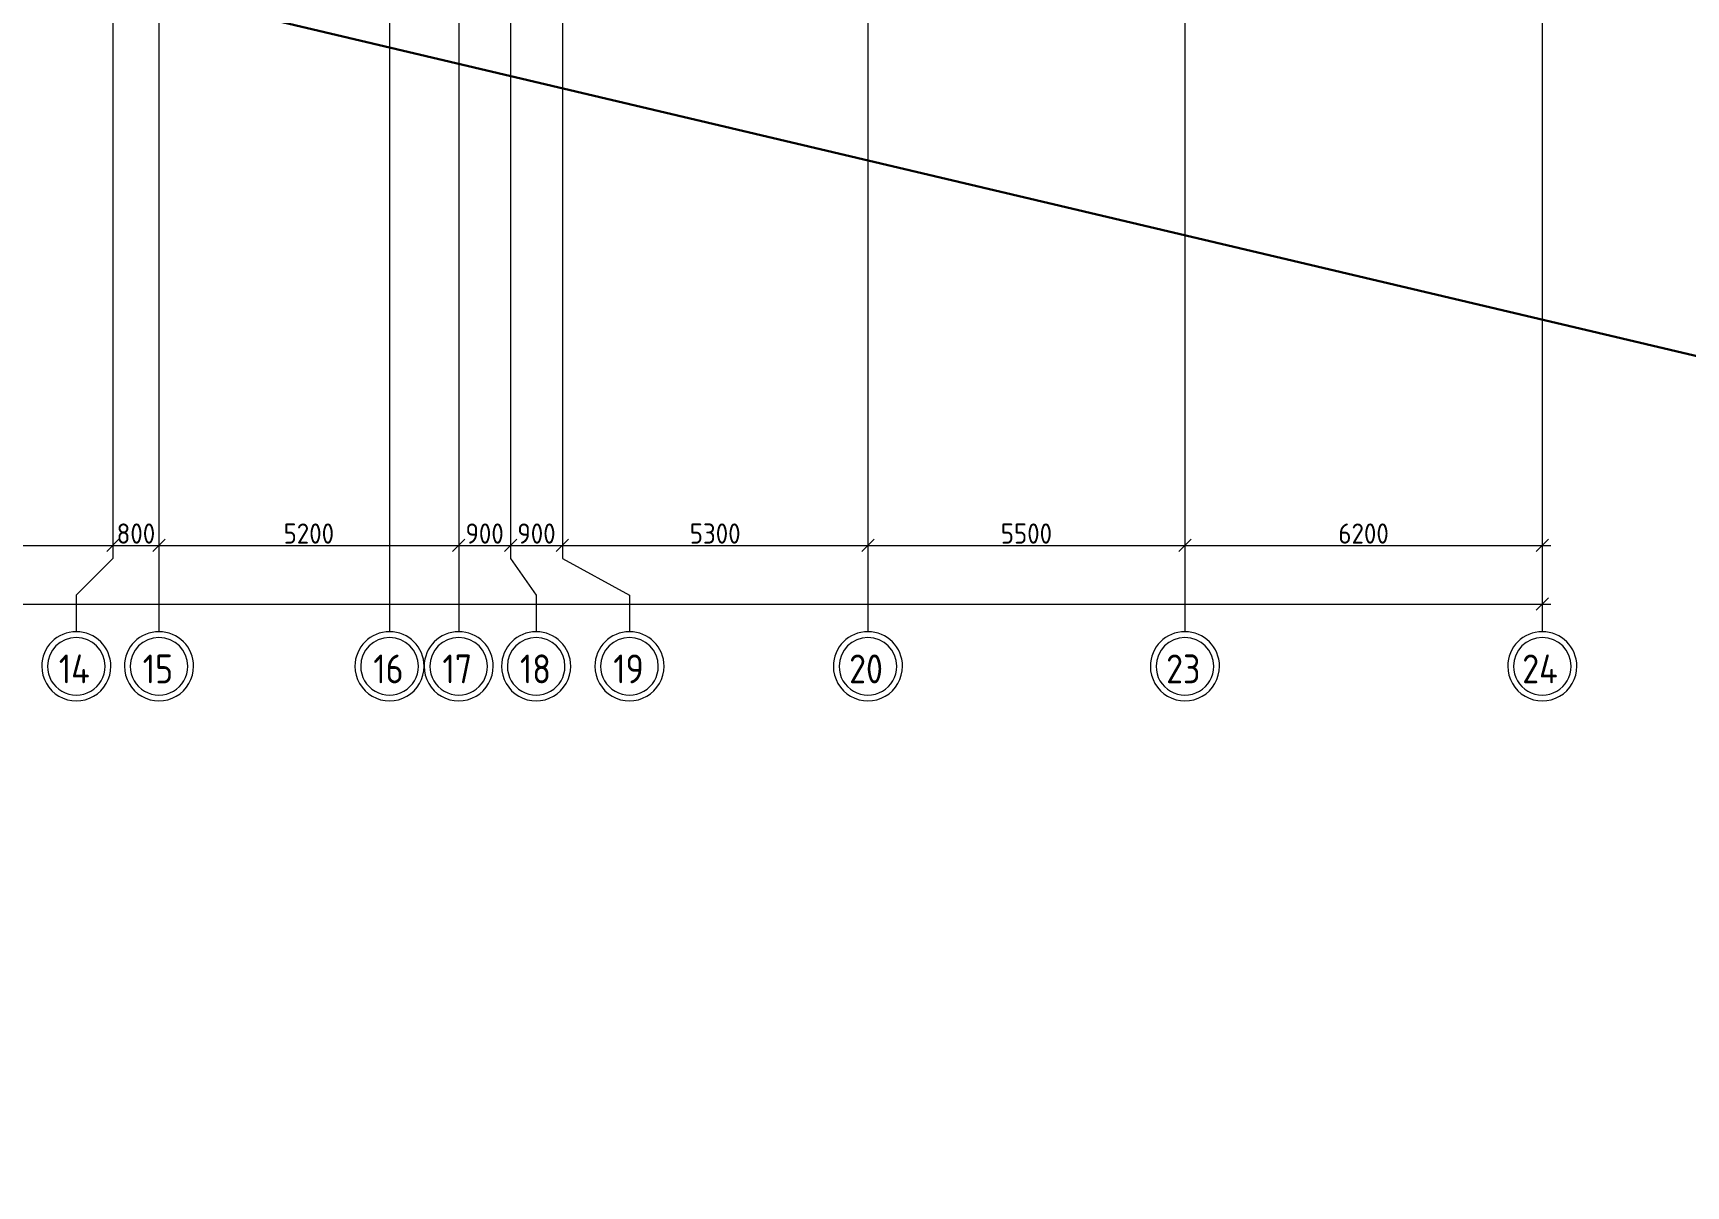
# Model space of a CAD drawing. Header units: millimetres. Extents: x -695119 to 412940, y -249585 to 622758.
# Drawn here: x 99296 to 127974, y 494019 to 514016 of the extents above; entities that cross this region are included whole.
import ezdxf

# ---------------------------------------------------------------- set-up
doc = ezdxf.new("R2010")
doc.units = ezdxf.units.MM
doc.linetypes.add('ADSK_Линия сетки', pattern=[25, 20, -2.5, 0, -2.5])
for name, color, linetype, lineweight in [('_Схема', 5, 'Continuous', 30), ('Оси', 252, 'Continuous', 9), ('Размеры', 7, 'Continuous', 9)]:
    doc.layers.add(name, color=color, linetype=linetype, lineweight=lineweight)
doc.styles.add('GOST Common', font='', dxfattribs={"width": 0.9, "height": 500})
doc.styles.add('ISOCPEUR', font='isocpeur.ttf', dxfattribs={"width": 0.9, "height": 350})
doc.styles.get('GOST Common').set_extended_font_data('GOST type B')
doc.dimstyles.new('ADSK_Основной_3_5_мм', dxfattribs={"dimscale": 304.8, "dimtxt": 348.593412, "dimasz": 0.695866, "dimexe": 0.492126, "dimexo": 0.492126, "dimgap": 0.098425, "dimtad": 1, "dimdec": 0, "dimdsep": 46, "dimtxsty": 'ISOCPEUR', "dimblk1": 'OBLIQUE', "dimblk2": 'OBLIQUE', "dimsah": 1, "dimcen": 0.09, "dimdle": 0.492126, "dimazin": 0, "dimtfac": 1, "dimtdec": 4, "dimtix": 1, "dimtmove": 0, "dimatfit": 3, "dimfxl": 1, "dimtvp": 1, "dimtolj": 1, "dimtzin": 0, "dimlwd": 18, "dimlwe": 18, "dimarcsym": 2})

# ---------------------------------------------------------------- blocks, each defined once
blk = doc.blocks.new('Ось сетки - Круг_Ø12 мм 2-461932-План 2 этажа смеж')
at = {"layer": 'Оси', "lineweight": 20}
for radius, start, end in [(6, 360, 180), (5, 360, 180), (6, 180, 360), (5, 180, 360)]:
    blk.add_arc((0, 0), radius, start, end, dxfattribs=at)
blk = doc.blocks.new('_Oblique')
at = {"color": 0, "linetype": 'ByBlock', "lineweight": -2}
blk.add_line((-0.5, -0.5), (0.5, 0.5), dxfattribs=at)
blk = doc.blocks.new('*D936')
at = {"layer": 'Defpoints', "color": 0, "transparency": 16777216}
for p in [(57881, 504212), (125481, 504212), (125481, 504112)]:
    blk.add_point(p, dxfattribs=at)
at = {"layer": 'Размеры', "color": 0, "lineweight": 18, "transparency": 16777216}
for p, q in [((57731, 504112), (125631, 504112)), ((57881, 504062), (57881, 503962)), ((125481, 504062), (125481, 503962))]:
    blk.add_line(p, q, dxfattribs=at)
at = {"layer": 'Размеры', "color": 0, "lineweight": 18, "transparency": 16777216, "xscale": 212.1, "yscale": 212.1, "zscale": 212.1, "rotation": 180}
blk.add_blockref('_Oblique', (57881, 504112), dxfattribs=at)
at = {"layer": 'Размеры', "color": 0, "lineweight": 18, "transparency": 16777216, "xscale": 212.1, "yscale": 212.1, "zscale": 212.1}
blk.add_blockref('_Oblique', (125481, 504112), dxfattribs=at)
at = {"layer": 'Размеры', "color": 0, "lineweight": 20, "transparency": 16777216, "insert": (91681, 504317), "char_height": 350, "width": 1324.48, "attachment_point": 5, "style": 'ISOCPEUR'}
blk.add_mtext('\\A1;67600', dxfattribs=at)
blk = doc.blocks.new('*D947')
at = {"layer": 'Defpoints', "color": 0, "transparency": 16777216}
for p in [(94731, 505230), (100681, 505230), (100681, 505130)]:
    blk.add_point(p, dxfattribs=at)
at = {"layer": 'Размеры', "color": 0, "lineweight": 18, "transparency": 16777216}
for p, q in [((94581, 505130), (100831, 505130)), ((94731, 505080), (94731, 504980)), ((100681, 505080), (100681, 504980))]:
    blk.add_line(p, q, dxfattribs=at)
at = {"layer": 'Размеры', "color": 0, "lineweight": 18, "transparency": 16777216, "xscale": 212.1, "yscale": 212.1, "zscale": 212.1, "rotation": 180}
blk.add_blockref('_Oblique', (94731, 505130), dxfattribs=at)
at = {"layer": 'Размеры', "color": 0, "lineweight": 18, "transparency": 16777216, "xscale": 212.1, "yscale": 212.1, "zscale": 212.1}
blk.add_blockref('_Oblique', (100681, 505130), dxfattribs=at)
at = {"layer": 'Размеры', "color": 0, "lineweight": 20, "transparency": 16777216, "insert": (97706, 505335), "char_height": 350, "width": 1059.58, "attachment_point": 5, "style": 'ISOCPEUR'}
blk.add_mtext('\\A1;5950', dxfattribs=at)
blk = doc.blocks.new('*D948')
at = {"layer": 'Defpoints', "color": 0, "transparency": 16777216}
for p in [(100681, 505230), (101481, 505230), (101481, 505130)]:
    blk.add_point(p, dxfattribs=at)
at = {"layer": 'Размеры', "color": 0, "lineweight": 18, "transparency": 16777216}
for p, q in [((100531, 505130), (101631, 505130)), ((100681, 505080), (100681, 504980)), ((101481, 505080), (101481, 504980))]:
    blk.add_line(p, q, dxfattribs=at)
at = {"layer": 'Размеры', "color": 0, "lineweight": 18, "transparency": 16777216, "xscale": 212.1, "yscale": 212.1, "zscale": 212.1, "rotation": 180}
blk.add_blockref('_Oblique', (100681, 505130), dxfattribs=at)
at = {"layer": 'Размеры', "color": 0, "lineweight": 18, "transparency": 16777216, "xscale": 212.1, "yscale": 212.1, "zscale": 212.1}
blk.add_blockref('_Oblique', (101481, 505130), dxfattribs=at)
at = {"layer": 'Размеры', "color": 0, "lineweight": 20, "transparency": 16777216, "insert": (101081, 505335), "char_height": 350, "width": 794.69, "attachment_point": 5, "style": 'ISOCPEUR'}
blk.add_mtext('\\A1;800', dxfattribs=at)
blk = doc.blocks.new('*D949')
at = {"layer": 'Defpoints', "color": 0, "transparency": 16777216}
for p in [(101481, 505230), (106681, 505230), (106681, 505130)]:
    blk.add_point(p, dxfattribs=at)
at = {"layer": 'Размеры', "color": 0, "lineweight": 18, "transparency": 16777216}
for p, q in [((101331, 505130), (106831, 505130)), ((101481, 505080), (101481, 504980)), ((106681, 505080), (106681, 504980))]:
    blk.add_line(p, q, dxfattribs=at)
at = {"layer": 'Размеры', "color": 0, "lineweight": 18, "transparency": 16777216, "xscale": 212.1, "yscale": 212.1, "zscale": 212.1, "rotation": 180}
blk.add_blockref('_Oblique', (101481, 505130), dxfattribs=at)
at = {"layer": 'Размеры', "color": 0, "lineweight": 18, "transparency": 16777216, "xscale": 212.1, "yscale": 212.1, "zscale": 212.1}
blk.add_blockref('_Oblique', (106681, 505130), dxfattribs=at)
at = {"layer": 'Размеры', "color": 0, "lineweight": 20, "transparency": 16777216, "insert": (104081, 505335), "char_height": 350, "width": 1059.58, "attachment_point": 5, "style": 'ISOCPEUR'}
blk.add_mtext('\\A1;5200', dxfattribs=at)
blk = doc.blocks.new('*D950')
at = {"layer": 'Defpoints', "color": 0, "transparency": 16777216}
for p in [(106681, 505230), (107581, 505230), (107581, 505130)]:
    blk.add_point(p, dxfattribs=at)
at = {"layer": 'Размеры', "color": 0, "lineweight": 18, "transparency": 16777216}
for p, q in [((106531, 505130), (107731, 505130)), ((106681, 505080), (106681, 504980)), ((107581, 505080), (107581, 504980))]:
    blk.add_line(p, q, dxfattribs=at)
at = {"layer": 'Размеры', "color": 0, "lineweight": 18, "transparency": 16777216, "xscale": 212.1, "yscale": 212.1, "zscale": 212.1, "rotation": 180}
blk.add_blockref('_Oblique', (106681, 505130), dxfattribs=at)
at = {"layer": 'Размеры', "color": 0, "lineweight": 18, "transparency": 16777216, "xscale": 212.1, "yscale": 212.1, "zscale": 212.1}
blk.add_blockref('_Oblique', (107581, 505130), dxfattribs=at)
at = {"layer": 'Размеры', "color": 0, "lineweight": 20, "transparency": 16777216, "insert": (107131, 505335), "char_height": 350, "width": 794.69, "attachment_point": 5, "style": 'ISOCPEUR'}
blk.add_mtext('\\A1;900', dxfattribs=at)
blk = doc.blocks.new('*D951')
at = {"layer": 'Defpoints', "color": 0, "transparency": 16777216}
for p in [(107581, 505230), (108481, 505230), (108481, 505130)]:
    blk.add_point(p, dxfattribs=at)
at = {"layer": 'Размеры', "color": 0, "lineweight": 18, "transparency": 16777216}
for p, q in [((107431, 505130), (108631, 505130)), ((107581, 505080), (107581, 504980)), ((108481, 505080), (108481, 504980))]:
    blk.add_line(p, q, dxfattribs=at)
at = {"layer": 'Размеры', "color": 0, "lineweight": 18, "transparency": 16777216, "xscale": 212.1, "yscale": 212.1, "zscale": 212.1, "rotation": 180}
blk.add_blockref('_Oblique', (107581, 505130), dxfattribs=at)
at = {"layer": 'Размеры', "color": 0, "lineweight": 18, "transparency": 16777216, "xscale": 212.1, "yscale": 212.1, "zscale": 212.1}
blk.add_blockref('_Oblique', (108481, 505130), dxfattribs=at)
at = {"layer": 'Размеры', "color": 0, "lineweight": 20, "transparency": 16777216, "insert": (108031, 505335), "char_height": 350, "width": 794.69, "attachment_point": 5, "style": 'ISOCPEUR'}
blk.add_mtext('\\A1;900', dxfattribs=at)
blk = doc.blocks.new('*D952')
at = {"layer": 'Defpoints', "color": 0, "transparency": 16777216}
for p in [(108481, 505230), (113781, 505230), (113781, 505130)]:
    blk.add_point(p, dxfattribs=at)
at = {"layer": 'Размеры', "color": 0, "lineweight": 18, "transparency": 16777216}
for p, q in [((108331, 505130), (113931, 505130)), ((108481, 505080), (108481, 504980)), ((113781, 505080), (113781, 504980))]:
    blk.add_line(p, q, dxfattribs=at)
at = {"layer": 'Размеры', "color": 0, "lineweight": 18, "transparency": 16777216, "xscale": 212.1, "yscale": 212.1, "zscale": 212.1, "rotation": 180}
blk.add_blockref('_Oblique', (108481, 505130), dxfattribs=at)
at = {"layer": 'Размеры', "color": 0, "lineweight": 18, "transparency": 16777216, "xscale": 212.1, "yscale": 212.1, "zscale": 212.1}
blk.add_blockref('_Oblique', (113781, 505130), dxfattribs=at)
at = {"layer": 'Размеры', "color": 0, "lineweight": 20, "transparency": 16777216, "insert": (111131, 505335), "char_height": 350, "width": 1059.58, "attachment_point": 5, "style": 'ISOCPEUR'}
blk.add_mtext('\\A1;5300', dxfattribs=at)
blk = doc.blocks.new('*D953')
at = {"layer": 'Defpoints', "color": 0, "transparency": 16777216}
for p in [(113781, 505230), (119281, 505230), (119281, 505130)]:
    blk.add_point(p, dxfattribs=at)
at = {"layer": 'Размеры', "color": 0, "lineweight": 18, "transparency": 16777216}
for p, q in [((113631, 505130), (119431, 505130)), ((113781, 505080), (113781, 504980)), ((119281, 505080), (119281, 504980))]:
    blk.add_line(p, q, dxfattribs=at)
at = {"layer": 'Размеры', "color": 0, "lineweight": 18, "transparency": 16777216, "xscale": 212.1, "yscale": 212.1, "zscale": 212.1, "rotation": 180}
blk.add_blockref('_Oblique', (113781, 505130), dxfattribs=at)
at = {"layer": 'Размеры', "color": 0, "lineweight": 18, "transparency": 16777216, "xscale": 212.1, "yscale": 212.1, "zscale": 212.1}
blk.add_blockref('_Oblique', (119281, 505130), dxfattribs=at)
at = {"layer": 'Размеры', "color": 0, "lineweight": 20, "transparency": 16777216, "insert": (116531, 505335), "char_height": 350, "width": 1059.58, "attachment_point": 5, "style": 'ISOCPEUR'}
blk.add_mtext('\\A1;5500', dxfattribs=at)
blk = doc.blocks.new('*D954')
at = {"layer": 'Defpoints', "color": 0, "transparency": 16777216}
for p in [(119281, 505230), (125481, 505230), (125481, 505130)]:
    blk.add_point(p, dxfattribs=at)
at = {"layer": 'Размеры', "color": 0, "lineweight": 18, "transparency": 16777216}
for p, q in [((119131, 505130), (125631, 505130)), ((119281, 505080), (119281, 504980)), ((125481, 505080), (125481, 504980))]:
    blk.add_line(p, q, dxfattribs=at)
at = {"layer": 'Размеры', "color": 0, "lineweight": 18, "transparency": 16777216, "xscale": 212.1, "yscale": 212.1, "zscale": 212.1, "rotation": 180}
blk.add_blockref('_Oblique', (119281, 505130), dxfattribs=at)
at = {"layer": 'Размеры', "color": 0, "lineweight": 18, "transparency": 16777216, "xscale": 212.1, "yscale": 212.1, "zscale": 212.1}
blk.add_blockref('_Oblique', (125481, 505130), dxfattribs=at)
at = {"layer": 'Размеры', "color": 0, "lineweight": 20, "transparency": 16777216, "insert": (122381, 505335), "char_height": 350, "width": 1059.58, "attachment_point": 5, "style": 'ISOCPEUR'}
blk.add_mtext('\\A1;6200', dxfattribs=at)

msp = doc.modelspace()

# ---------------------------------------------------------------- linework, layer by layer
at = {"layer": '_Схема', "color": 5}
msp.add_line((-356137.271, 622757.974), (189125.193, 494018.926), dxfattribs=at)
at = {"layer": 'Оси', "linetype": 'ADSK_Линия сетки'}
for p, q in [((100681.401, 569901.977), (100681.401, 504902.555)), ((106681.401, 569901.977), (106681.401, 503632.555)), ((101481.401, 533028.241), (101481.401, 503632.555)), ((105481.401, 533028.241), (105481.401, 503632.555)), ((107581.401, 533028.241), (107581.401, 504902.555)), ((108481.401, 533028.241), (108481.401, 504902.555)), ((113781.401, 533028.241), (113781.401, 503632.555)), ((119281.401, 533028.241), (119281.401, 503632.555)), ((125481.401, 533028.241), (125481.401, 503632.555))]:
    msp.add_line(p, q, dxfattribs=at)
at = {"layer": 'Оси'}
for p, q in [((100681.401, 504902.555), (100046.401, 504267.555)), ((107581.401, 504902.555), (108025.114, 504267.555)), ((108481.401, 504902.555), (109644.256, 504267.555)), ((100046.401, 504267.555), (100046.401, 503632.555)), ((108025.114, 504267.555), (108025.114, 503632.555)), ((109644.256, 504267.555), (109644.256, 503632.555))]:
    msp.add_line(p, q, dxfattribs=at)

# ---------------------------------------------------------------- block references
at = {"layer": 'Оси', "lineweight": 20, "xscale": 99.99999999999993, "yscale": 99.99999999999993, "zscale": 99.99999999999993, "rotation": 180}
for p in [(100046.401, 503032.555), (101481.401, 503032.555), (105481.401, 503032.555), (106681.401, 503032.555), (108025.114, 503032.555), (109644.256, 503032.555), (113781.401, 503032.555), (119281.401, 503032.555), (125481.401, 503032.555)]:
    msp.add_blockref('Ось сетки - Круг_Ø12 мм 2-461932-План 2 этажа смеж', p, dxfattribs=at)

# ---------------------------------------------------------------- texts
at = {"layer": 'Оси', "char_height": 500, "attachment_point": 1, "style": 'GOST Common'}
for s, insert, width in [('14', (99743.482, 503237.168), 721.51875), ('15', (101199.182, 503237.168), 671.01244), ('16', (105199.182, 503237.168), 671.01244), ('17', (106399.182, 503237.168), 671.01244), ('18', (107742.895, 503237.168), 671.01244), ('19', (109362.037, 503237.168), 671.01244), ('20', (113454.632, 503237.168), 779.24025), ('23', (118954.632, 503237.168), 779.24025), ('24', (125133.482, 503237.168), 829.74656)]:
    msp.add_mtext(s, dxfattribs=dict(at, insert=insert, width=width))

# ---------------------------------------------------------------- dimensions: what is measured, and where the dimension line sits
at = {"layer": 'Размеры', "lineweight": 20}
for base, p1, p2, override, picture, middle in [((100681.401, 505129.9), (94731.401, 505229.884), (100681.401, 505229.884), {"dimpost": '<>', "dimfxl": 5950}, '*D947', (97706.401, 505334.9)), ((101481.401, 505129.9), (100681.401, 505229.884), (101481.401, 505229.884), {"dimpost": '<>', "dimfxl": 800}, '*D948', (101081.401, 505334.9)), ((106681.401, 505129.9), (101481.401, 505229.884), (106681.401, 505229.884), {"dimpost": '<>', "dimfxl": 5200}, '*D949', (104081.401, 505334.9)), ((107581.401, 505129.9), (106681.401, 505229.884), (107581.401, 505229.884), {"dimpost": '<>', "dimfxl": 900}, '*D950', (107131.401, 505334.9)), ((108481.401, 505129.9), (107581.401, 505229.884), (108481.401, 505229.884), {"dimpost": '<>', "dimfxl": 900}, '*D951', (108031.401, 505334.9)), ((113781.401, 505129.9), (108481.401, 505229.884), (113781.401, 505229.884), {"dimpost": '<>', "dimfxl": 5300}, '*D952', (111131.401, 505334.9)), ((119281.401, 505129.9), (113781.401, 505229.884), (119281.401, 505229.884), {"dimpost": '<>', "dimfxl": 5500}, '*D953', (116531.401, 505334.9)), ((125481.401, 505129.9), (119281.401, 505229.884), (125481.401, 505229.884), {"dimpost": '<>', "dimfxl": 6200}, '*D954', (122381.401, 505334.9)), ((125481.401, 504111.657), (57881.401, 504211.642), (125481.401, 504211.642), {"dimpost": '<>', "dimfxl": 67600}, '*D936', (91681.401, 504316.657))]:
    dim = msp.add_linear_dim(base=base, p1=p1, p2=p2, dimstyle='ADSK_Основной_3_5_мм', override=override, dxfattribs=at)
    dim.commit()
    dim.dimension.update_dxf_attribs({"geometry": picture, "text_midpoint": middle})

doc.saveas('drawing.dxf')
